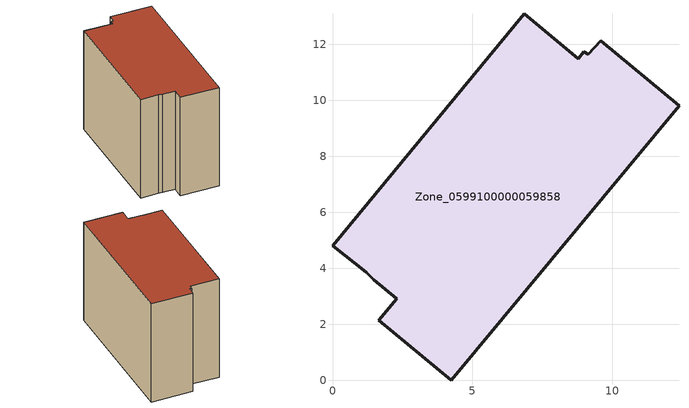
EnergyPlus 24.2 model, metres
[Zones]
Zone_0599100000059858
 floor ground (C_G): 9.59,12.12 12.38,9.81 4.24,0 1.65,2.14 2.29,2.91 1.47,3.59 1.21,3.86 0,4.81 6.85,13.09 8.78,11.49 8.98,11.73 9.14,11.65 z0
 wall outside (C_F): 2.29,2.91 1.65,2.14 4.24,0 12.38,9.81 9.59,12.12 9.14,11.65 8.98,11.73 8.78,11.49 6.85,13.09 0,4.81 1.21,3.86 1.47,3.59 2.29,2.91 z0:9.3
 roof outside (C_R): 12.38,9.81 9.59,12.12 9.14,11.65 8.98,11.73 8.78,11.49 6.85,13.09 0,4.81 1.21,3.86 1.47,3.59 2.29,2.91 1.65,2.14 4.24,0 z9.3
[BUILDING]
Pand.0599100000059858: North Axis=0; Terrain=City; Loads Convergence Tolerance Value=0.04; Temperature Convergence Tolerance Value=0.4; Solar Distribution=FullExterior; Maximum Number of Warmup Days=25; Minimum Number of Warmup Days=1
[Site:Location]
Rotterdam.The.Hague.AP_ZH_NLD Design_Conditions: Latitude=51.96; Longitude=4.45; Time Zone=1; Elevation=-4.5
[SITE:GROUNDTEMPERATURE:BUILDINGSURFACE]
18, 18, 18, 18, 18, 18, 18, 18, 18, 18, 18, 18
[MATERIAL] Thermal Absorptance=0.9; Solar Absorptance=0.7; Visible Absorptance=0.7
Name | Roughness | Thickness | Conductivity | Density | Specific Heat
G.TI.1946 | MediumSmooth | 0.15 | 1 | 540 | 1210
F.TI.1946 | Rough | 0.3 | 0.857143 | 1920 | 840
R.TI.1946 | MediumRough | 0.2 | 0.1 | 1500 | 1000
[CONSTRUCTION]
C_G: G.TI.1946
C_F: F.TI.1946
C_R: R.TI.1946
[ZONE]
Zone_0599100000059858: Type=1; Multiplier=1; Ceiling Height=Autocalculate; Volume=Autocalculate; Floor Area=autocalculate; Part of Total Floor Area=Yes
[ZONEINFILTRATION:DESIGNFLOWRATE]
Infil_Zone_0599100000059858: Zone or ZoneList or Space or SpaceList=Zone_0599100000059858; Schedule=AlwaysOn; Design Flow Rate Calculation Method=Flow/Area; Flow Rate per Floor Area=0.003; Constant Term Coefficient=1; Temperature Term Coefficient=0; Velocity Term Coefficient=0; Velocity Squared Term Coefficient=0
[HVACTEMPLATE:ZONE:IDEALLOADSAIRSYSTEM]
Zone_0599100000059858: Maximum Heating Supply Air Temperature=50; Minimum Cooling Supply Air Temperature=13; Maximum Heating Supply Air Humidity Ratio=0.0156; Minimum Cooling Supply Air Humidity Ratio=0.0077; Heating Limit=NoLimit; Cooling Limit=NoLimit; Dehumidification Control Type=ConstantSensibleHeatRatio; Cooling Sensible Heat Ratio=0.7; Dehumidification Setpoint=60; Humidification Control Type=None; Humidification Setpoint=30; Outdoor Air Method=None; Outdoor Air Flow Rate per Person=0.00944; Outdoor Air Flow Rate per Zone Floor Area=0; Outdoor Air Flow Rate per Zone=0; Demand Controlled Ventilation Type=None; Outdoor Air Economizer Type=NoEconomizer; Heat Recovery Type=None; Sensible Heat Recovery Effectiveness=0.7; Latent Heat Recovery Effectiveness=0.65
[ZONECONTROL:THERMOSTAT]
ThermostatControl_Zone_0599100000059858: Zone or ZoneList=Zone_0599100000059858; Control Type Schedule=DualSetpointControlType; Control 1=Thermostat_Zone_0599100000059858; Temperature Difference Between Cutout And Setpoint=0
[THERMOSTATSETPOINT:DUALSETPOINT]
Thermostat_Zone_0599100000059858: Heating Setpoint Temperature Schedule=HeatingSetpoint_Zone_0599100000059858; Cooling Setpoint Temperature Schedule=CoolingSetpoint_Zone_0599100000059858
[SCHEDULE:COMPACT]
HeatingSetpoint_Zone_0599100000059858: Through: 12/31, For: AllDays, Until: 24:00, 21
CoolingSetpoint_Zone_0599100000059858: Through: 12/31, For: AllDays, Until: 24:00, 24
DualSetpointControlType: Through: 12/31, For: AllDays, Until: 24:00, 4
AlwaysOn: Through: 12/31, For: AllDays, Until: 24:00, 1
